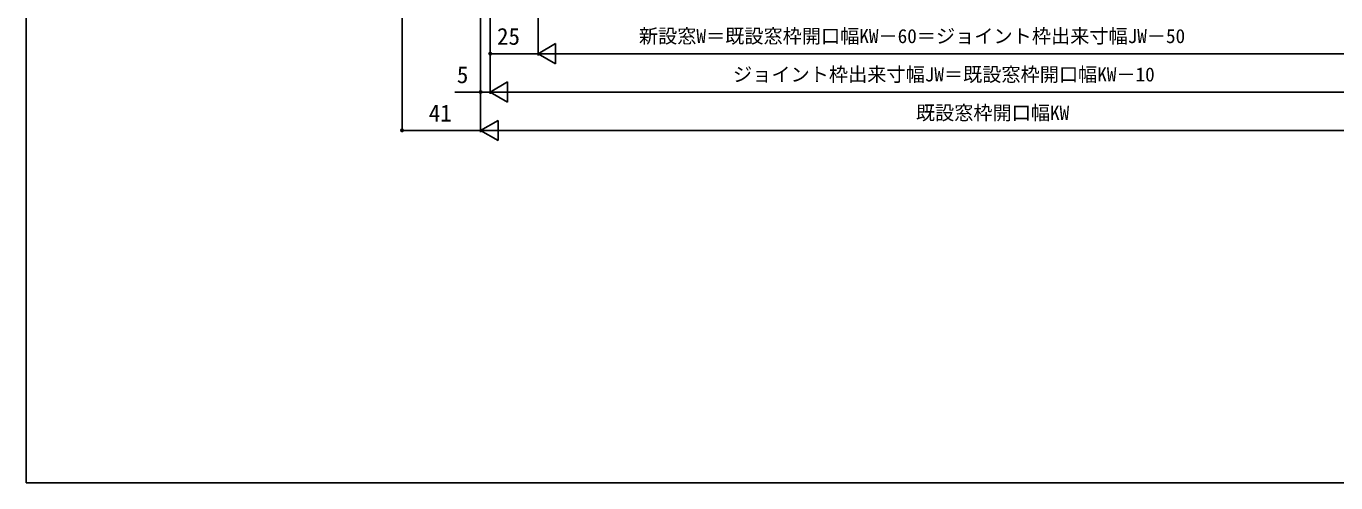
# Model space of a CAD drawing. Units: millimetres, scale not verified. Extents: x -525 to 525, y -783 to 778.
# Drawn here: x -525 to 158, y -783 to -545 of the extents above; entities that cross this region are included whole.
import ezdxf
from ezdxf.enums import TextEntityAlignment as Align

# ---------------------------------------------------------------- set-up
doc = ezdxf.new("R2010")
doc.units = ezdxf.units.MM
doc.header["$LTSCALE"] = 4
doc.layers.add('0-6_YKK_D', color=6, linetype='Continuous')
doc.layers.add('0-7_YKK_ZWAK', color=7, linetype='Continuous')
doc.styles.add('ＭＳ ゴシック', font='')
doc.styles.get('ＭＳ ゴシック').set_extended_font_data('MS Gothic')

msp = doc.modelspace()

# ---------------------------------------------------------------- linework, layer by layer
at = {"layer": '0-6_YKK_D'}
for p, q in [((-288, -305.882), (-288, -600.082)), ((-288, -305.882), (-288, -580.082)), ((-288, -305.882), (-288, -600.082)), ((-283, -365.782), (-283, -580.082)), ((-283, -365.782), (-283, -580.082)), ((-283, -365.782), (-283, -560.082)), ((-258, -417.332), (-258, -560.082)), ((-258, -418.082), (-258, -560.082)), ((-329, -477.082), (-329, -600.082)), ((-283, -559.082), (-258, -559.082)), ((-258, -559.082), (-248.907, -553.832)), ((-258, -559.082), (-248.907, -564.332)), ((-258, -559.082), (-239.813, -559.082)), ((-248.907, -564.332), (-248.907, -553.832)), ((-247.5, -559.082), (247.5, -559.082)), ((-283, -579.082), (-273.907, -573.832)), ((-283, -579.082), (-273.907, -584.332)), ((-283, -579.082), (-264.813, -579.082)), ((-273.907, -584.332), (-273.907, -573.832)), ((-272.5, -579.082), (272.5, -579.082)), ((-288, -599.082), (-278.907, -593.832)), ((-278.907, -604.332), (-278.907, -593.832)), ((-288, -599.082), (-329, -599.082)), ((-288, -599.082), (-278.907, -604.332)), ((-288, -599.082), (-269.813, -599.082)), ((-277.5, -599.082), (277.5, -599.082))]:
    msp.add_line(p, q, dxfattribs=at)
msp.add_lwpolyline([(-283, -579.082), (-288, -579.082), (-301.505, -579.082)], dxfattribs=at)
for centre in [(-283, -559.082), (-288, -579.082), (-329, -599.082)]:
    msp.add_circle(centre, 0.637, dxfattribs=at)
at = {"layer": '0-7_YKK_ZWAK'}
msp.add_line((-525, 747.2), (-525, -782.8), dxfattribs=at)
msp.add_lwpolyline([(-525, -782.8), (525, -782.8), (525, 747.2)], dxfattribs=at)

# ---------------------------------------------------------------- texts
at = {"layer": '0-6_YKK_D', "style": 'ＭＳ ゴシック'}
for s, height, p in [('25', 8.798, (-279.445, -557.082)), ('新設窓W＝既設窓枠開口幅KW－60＝ジョイント枠出来寸幅JW－50', 7.331, (-205.455, -555.775)), ('5', 8.798, (-300.391, -577.082)), ('ジョイント枠出来寸幅JW＝既設窓枠開口幅KW－10', 7.331, (-156.364, -575.775)), ('41', 8.798, (-315.048, -597.082)), ('既設窓枠開口幅KW', 7.331, (-61.023, -595.775))]:
    msp.add_text(s, height=height, dxfattribs=at).set_placement(p, align=Align.BOTTOM_LEFT)

doc.saveas('drawing.dxf')
